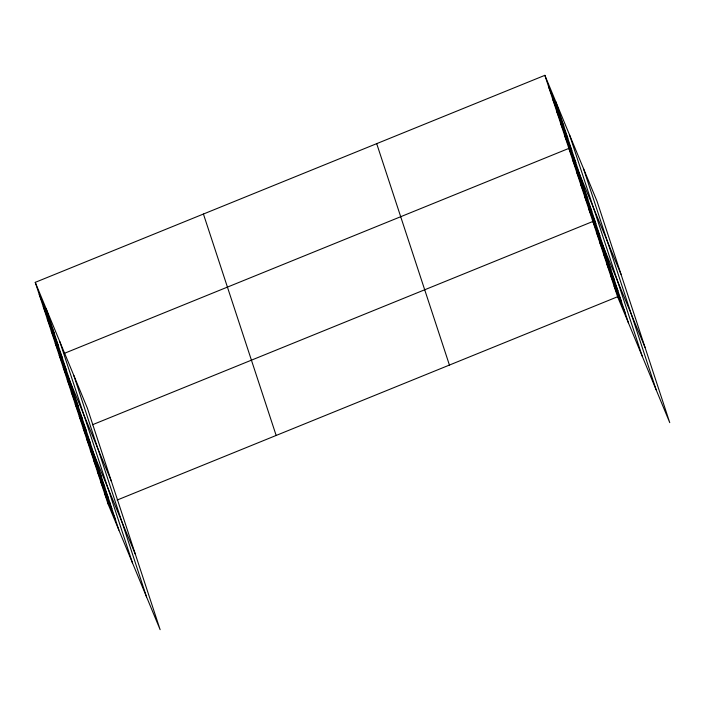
<?xml version="1.0" encoding="UTF-8"?>
<svg xmlns="http://www.w3.org/2000/svg" width="705" height="705" viewBox="0 0 705 705"><rect width="100%" height="100%" fill="white"/><g stroke="black" fill="none" stroke-linecap="round" stroke-linejoin="round"><path stroke-width="1.06" d="M35.25 282.352L87.402 408.257L160.132 629.671L107.98 503.775L35.25 282.352L544.868 75.329L597.02 201.225L669.75 422.648L617.598 296.743L544.868 75.329M61.291 354.597L59.255 355.426L111.399 481.321M64.349 353.355L568.873 148.394L621.017 274.298M85.287 427.662L83.252 428.49L135.404 554.394M92.425 424.762L592.87 221.458L645.022 347.362M107.98 503.775L110.015 502.947M117.153 500.048L617.598 296.743M548.869 87.508L559.796 113.875M552.87 99.687L563.797 126.054M556.871 111.857L567.798 138.233M560.872 124.036L571.79 150.412M564.872 136.215L575.791 162.591M572.874 160.573L583.793 186.94M576.875 172.751L587.794 199.118M580.876 184.93L591.795 211.297M584.868 197.109L595.796 223.476M588.869 209.288L599.796 235.655M596.404 232.218L607.331 258.585M599.937 242.969L610.865 269.345M603.471 253.73L614.39 280.096M607.005 264.481L617.924 290.848M610.539 275.232L621.457 301.608M614.064 285.992L624.991 312.359M39.251 294.531L50.17 320.907M43.252 306.71L54.17 333.086M47.253 318.889L58.171 345.265M51.253 331.068L62.172 357.435M55.254 343.247L66.173 369.614M63.247 367.605L74.175 393.972M67.248 379.783L78.176 406.15M71.249 391.954L82.177 418.329M75.25 404.132L86.177 430.508M79.251 416.311L90.178 442.687M86.785 439.241L97.704 465.617M90.319 450.001L101.238 476.368M93.853 460.753L104.772 487.129M97.378 471.513L108.306 497.88M100.912 482.264L111.839 508.631M104.446 493.015L115.373 519.391M583.414 168.38L656.143 389.794M569.402 134.54L642.132 355.954M555.796 101.696L628.525 323.11M376.699 143.644L449.429 365.067M203.428 214.038L276.157 435.452M73.796 375.412L146.525 596.827M59.775 341.572L132.505 562.987M46.177 308.728L118.907 530.142"/></g></svg>
